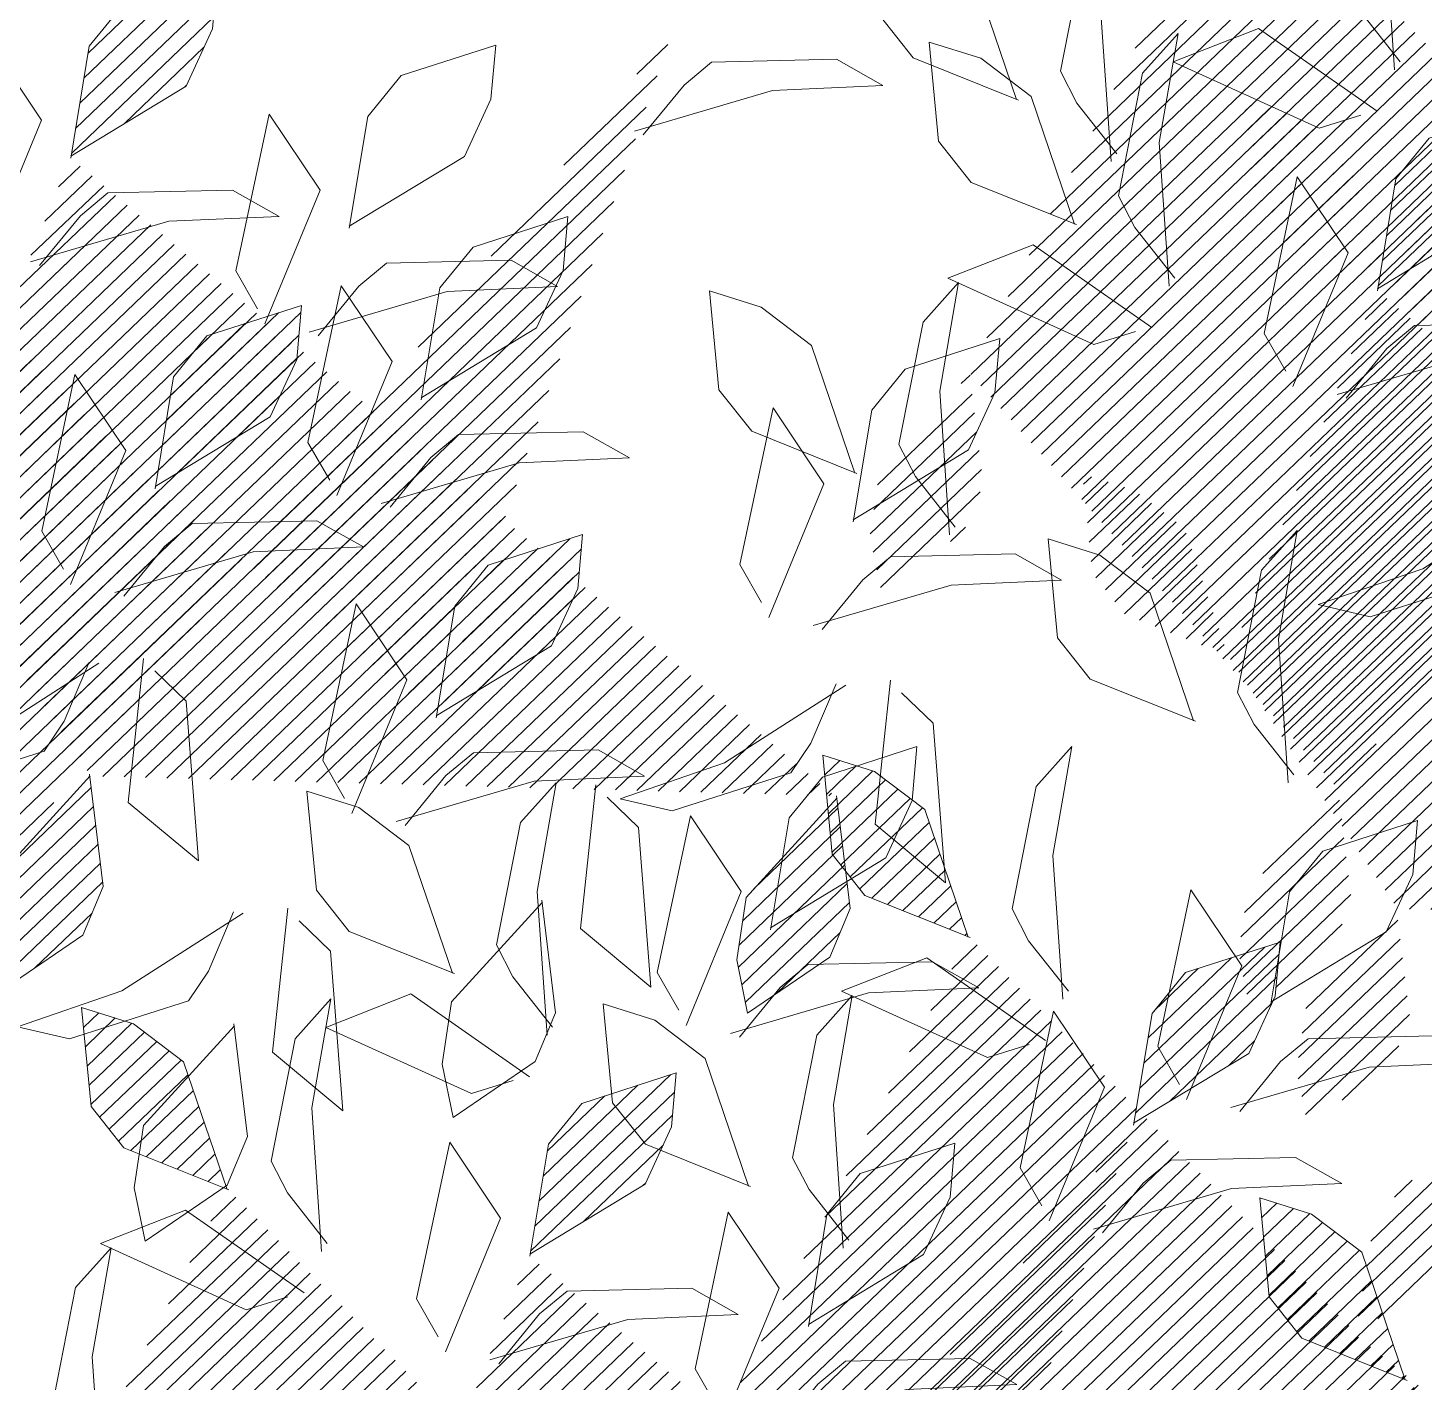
# Model space of a CAD drawing. Header units: millimetres. Extents: x 29001 to 40804, y -8833 to -5892.
# Drawn here: x 30755.83 to 30765.37, y -8602.48 to -8593.23 of the extents above; entities that cross this region are included whole.
import ezdxf

# ---------------------------------------------------------------- set-up
doc = ezdxf.new("R2010")
doc.units = ezdxf.units.MM
doc.layers.get('0').update_dxf_attribs({"lineweight": 0})
doc.layers.add('saksı', color=180, linetype='Continuous', lineweight=0)
pattern_1 = [(44.99999999999999, (-1654802.36771532, 54993.52981670204), (-0.0105615167030975, 0.0105615167030975), [])]
pattern_2 = [(44.99999999999999, (-1654802.840951583, 54994.59927017825), (-0.0105615167030975, 0.0105615167030975), [])]
pattern_3 = [(44.99999999999999, (-1654801.403255595, 54994.86531290879), (-0.0105615167030975, 0.0105615167030975), [])]
pattern_4 = [(44.99999999999999, (-1654801.206286443, 54993.36646732662), (-0.0105615167030975, 0.0105615167030975), [])]

# ---------------------------------------------------------------- blocks, each defined once
blk = doc.blocks.new('U1')
at = {"lineweight": 0, "true_color": 0x6c822b}
h = blk.add_hatch(dxfattribs=at)
h.set_pattern_fill('ANSI31', color=67, scale=0.1194899212860037, style=0)
h.set_pattern_definition(pattern_3)
edge = h.paths.add_edge_path()
edge.add_line((-2359702.792615728, 78420.96457912281), (-2359702.776675734, 78421.07481135578))
edge.add_line((-2359702.776675734, 78421.07481135578), (-2359702.744716708, 78421.11562944014))
edge.add_line((-2359702.744716708, 78421.11562944014), (-2359702.652390883, 78421.14757393756))
edge.add_line((-2359702.652390883, 78421.14757393753), (-2359702.655941814, 78421.09433303923))
edge.add_line((-2359702.655941814, 78421.09433303925), (-2359702.680798655, 78421.03754270618))
edge.add_line((-2359702.680798655, 78421.03754270621), (-2359702.792655086, 78420.96655463395))
edge.add_line((-2359703.073489324, 78421.18403712565), (-2359703.057549329, 78421.29426935864))
edge.add_line((-2359703.057549329, 78421.29426935865), (-2359703.025590304, 78421.33508744303))
edge.add_line((-2359703.025590304, 78421.33508744303), (-2359702.933264478, 78421.36703194043))
edge.add_line((-2359702.933264478, 78421.36703194042), (-2359702.936815409, 78421.31379104214))
edge.add_line((-2359702.936815409, 78421.31379104214), (-2359702.961672251, 78421.25700070905))
edge.add_line((-2359702.961672251, 78421.25700070905), (-2359703.073528682, 78421.18601263681))
edge.add_line((-2359703.459947638, 78421.56607575969), (-2359703.564160611, 78421.6053807824))
edge.add_line((-2359703.564160611, 78421.60538078239), (-2359703.597138402, 78421.64538029041))
edge.add_line((-2359703.597138402, 78421.64538029043), (-2359703.608450535, 78421.74241917206))
edge.add_line((-2359703.608450535, 78421.74241917206), (-2359703.557223598, 78421.7274858743))
edge.add_line((-2359703.557223598, 78421.7274858743), (-2359703.507118843, 78421.69098220326))
edge.add_line((-2359703.507118843, 78421.69098220328), (-2359703.461885271, 78421.5664627613))
edge.add_line((-2359703.713185656, 78421.04915738819), (-2359703.697382173, 78420.93890550146))
edge.add_line((-2359703.697382173, 78420.9389055015), (-2359703.716528594, 78420.89072967827))
edge.add_line((-2359703.716528594, 78420.89072967824), (-2359703.796093289, 78420.83403780786))
edge.add_line((-2359703.796093289, 78420.83403780786), (-2359703.80770563, 78420.88611809125))
edge.add_line((-2359703.80770563, 78420.88611809126), (-2359703.799878656, 78420.94761396905))
edge.add_line((-2359703.799878655, 78420.94761396904), (-2359703.712590612, 78421.04727321283))
edge.add_line((-2359703.342818076, 78420.64704296831), (-2359703.327014592, 78420.53679108158))
edge.add_line((-2359703.327014593, 78420.53679108158), (-2359703.346161015, 78420.48861525835))
edge.add_line((-2359703.346161014, 78420.48861525835), (-2359703.425725709, 78420.43192338798))
edge.add_line((-2359703.425725709, 78420.431923388), (-2359703.437338049, 78420.48400367137))
edge.add_line((-2359703.437338049, 78420.48400367136), (-2359703.429511076, 78420.54549954916))
edge.add_line((-2359703.429511076, 78420.54549954917), (-2359703.342223033, 78420.64515879295))
edge.add_line((-2359702.572411214, 78421.64778940551), (-2359702.55647122, 78421.75802163848))
edge.add_line((-2359702.55647122, 78421.75802163847), (-2359702.524512194, 78421.79883972285))
edge.add_line((-2359702.524512194, 78421.79883972285), (-2359702.432186367, 78421.83078422025))
edge.add_line((-2359702.432186367, 78421.83078422026), (-2359702.435737299, 78421.77754332198))
edge.add_line((-2359702.435737299, 78421.77754332198), (-2359702.46059414, 78421.7207529889))
edge.add_line((-2359702.46059414, 78421.72075298888), (-2359702.572450571, 78421.64976491664))
at = {"lineweight": 0}
h = blk.add_hatch(dxfattribs=at)
h.set_pattern_fill('ANSI31', color=41, scale=0.1194899212860037, style=0)
h.set_pattern_definition(pattern_3)
edge = h.paths.add_edge_path()
edge.add_line((-2359703.162983308, 78421.50711447101), (-2359703.147043313, 78421.61734670398))
edge.add_line((-2359703.147043313, 78421.61734670398), (-2359703.115084288, 78421.65816478836))
edge.add_line((-2359703.115084288, 78421.65816478836), (-2359703.022758463, 78421.69010928576))
edge.add_line((-2359703.022758462, 78421.69010928576), (-2359703.026309394, 78421.63686838746))
edge.add_line((-2359703.026309394, 78421.63686838745), (-2359703.051166235, 78421.58007805438))
edge.add_line((-2359703.051166235, 78421.5800780544), (-2359703.163022665, 78421.50908998214))
edge.add_line((-2359703.30030639, 78421.1448129747), (-2359703.404519363, 78421.18411799741))
edge.add_line((-2359703.404519363, 78421.18411799743), (-2359703.437497155, 78421.22411750544))
edge.add_line((-2359703.437497155, 78421.22411750544), (-2359703.448809287, 78421.32115638707))
edge.add_line((-2359703.448809287, 78421.32115638707), (-2359703.397582349, 78421.30622308931))
edge.add_line((-2359703.397582349, 78421.30622308931), (-2359703.347477595, 78421.26971941825))
edge.add_line((-2359703.347477595, 78421.26971941825), (-2359703.302244022, 78421.14519997631))
edge.add_line((-2359703.132091745, 78420.90235367152), (-2359703.116288262, 78420.79210178478))
edge.add_line((-2359703.116288261, 78420.79210178478), (-2359703.135434682, 78420.74392596156))
edge.add_line((-2359703.135434682, 78420.74392596158), (-2359703.214999378, 78420.68723409121))
edge.add_line((-2359703.214999378, 78420.6872340912), (-2359703.226611718, 78420.73931437457))
edge.add_line((-2359703.226611718, 78420.73931437457), (-2359703.218784745, 78420.80081025236))
edge.add_line((-2359703.218784745, 78420.80081025236), (-2359703.131496702, 78420.90046949615))
edge.add_line((-2359702.397742261, 78420.89597088317), (-2359702.381938779, 78420.78571899643))
edge.add_line((-2359702.381938779, 78420.78571899644), (-2359702.401085198, 78420.73754317319))
edge.add_line((-2359702.401085198, 78420.73754317316), (-2359702.480649895, 78420.68085130281))
edge.add_line((-2359702.480649895, 78420.6808513028), (-2359702.492262234, 78420.73293158617))
edge.add_line((-2359702.492262234, 78420.73293158622), (-2359702.484435261, 78420.794427464))
edge.add_line((-2359702.484435262, 78420.79442746397), (-2359702.397147218, 78420.89408670776))
h = blk.add_hatch(dxfattribs=at)
h.set_pattern_fill('ANSI31', color=63, scale=0.1194899212860037, style=0)
h.set_pattern_definition(pattern_2)
edge = h.paths.add_edge_path()
edge.add_line((-2359704.230311716, 78420.69853639226), (-2359704.214371721, 78420.80876862521))
edge.add_line((-2359704.214371722, 78420.8087686252), (-2359704.182412696, 78420.84958670958))
edge.add_line((-2359704.182412696, 78420.84958670959), (-2359704.09008687, 78420.881531207))
edge.add_line((-2359704.09008687, 78420.88153120701), (-2359704.093637801, 78420.82829030871))
edge.add_line((-2359704.093637801, 78420.8282903087), (-2359704.118494643, 78420.77149997561))
edge.add_line((-2359704.118494643, 78420.77149997561), (-2359704.230351074, 78420.70051190337))
edge.add_line((-2359704.511185311, 78420.91799439513), (-2359704.495245317, 78421.0282266281))
edge.add_line((-2359704.495245318, 78421.02822662808), (-2359704.463286291, 78421.06904471245))
edge.add_line((-2359704.463286291, 78421.06904471245), (-2359704.370960467, 78421.10098920985))
edge.add_line((-2359704.370960467, 78421.10098920987), (-2359704.374511398, 78421.0477483116))
edge.add_line((-2359704.374511397, 78421.04774831158), (-2359704.399368239, 78420.9909579785))
edge.add_line((-2359704.399368239, 78420.9909579785), (-2359704.51122467, 78420.91996990626))
edge.add_line((-2359704.897643625, 78421.30003302914), (-2359705.001856599, 78421.33933805184))
edge.add_line((-2359705.001856599, 78421.33933805182), (-2359705.034834391, 78421.37933755985))
edge.add_line((-2359705.034834391, 78421.37933755985), (-2359705.046146523, 78421.4763764415))
edge.add_line((-2359705.046146523, 78421.4763764415), (-2359704.994919586, 78421.46144314374))
edge.add_line((-2359704.994919586, 78421.46144314374), (-2359704.944814832, 78421.4249394727))
edge.add_line((-2359704.944814832, 78421.42493947271), (-2359704.899581259, 78421.30042003072))
edge.add_line((-2359705.150881643, 78420.78311465768), (-2359705.135078161, 78420.67286277094))
edge.add_line((-2359705.135078161, 78420.67286277094), (-2359705.154224581, 78420.62468694769))
edge.add_line((-2359705.154224581, 78420.62468694769), (-2359705.233789276, 78420.56799507733))
edge.add_line((-2359705.233789277, 78420.56799507732), (-2359705.245401617, 78420.6200753607))
edge.add_line((-2359705.245401616, 78420.62007536071), (-2359705.237574644, 78420.6815712385))
edge.add_line((-2359705.237574644, 78420.6815712385), (-2359705.1502866, 78420.78123048229))
edge.add_line((-2359704.780514065, 78420.38100023776), (-2359704.764710582, 78420.27074835103))
edge.add_line((-2359704.764710581, 78420.27074835106), (-2359704.783857003, 78420.22257252781))
edge.add_line((-2359704.783857003, 78420.22257252781), (-2359704.863421696, 78420.16588065744))
edge.add_line((-2359704.863421697, 78420.16588065741), (-2359704.875034038, 78420.21796094079))
edge.add_line((-2359704.875034038, 78420.21796094082), (-2359704.867207065, 78420.27945681862))
edge.add_line((-2359704.867207065, 78420.27945681861), (-2359704.779919021, 78420.37911606237))
edge.add_line((-2359704.010107201, 78421.38174667498), (-2359703.994167208, 78421.49197890794))
edge.add_line((-2359703.994167208, 78421.49197890793), (-2359703.962208182, 78421.53279699231))
edge.add_line((-2359703.962208182, 78421.53279699231), (-2359703.869882355, 78421.56474148971))
edge.add_line((-2359703.869882355, 78421.5647414897), (-2359703.873433288, 78421.51150059141))
edge.add_line((-2359703.873433288, 78421.51150059143), (-2359703.898290128, 78421.45471025835))
edge.add_line((-2359703.898290129, 78421.45471025835), (-2359704.01014656, 78421.3837221861))
at = {"lineweight": 0, "true_color": 0x6c822b}
h = blk.add_hatch(dxfattribs=at)
h.set_pattern_fill('ANSI31', color=67, scale=0.1194899212860037, style=0)
h.set_pattern_definition(pattern_2)
edge = h.paths.add_edge_path()
edge.add_line((-2359704.600679296, 78421.24107174047), (-2359704.584739301, 78421.35130397342))
edge.add_line((-2359704.584739302, 78421.35130397344), (-2359704.552780276, 78421.39212205782))
edge.add_line((-2359704.552780276, 78421.3921220578), (-2359704.46045445, 78421.4240665552))
edge.add_line((-2359704.46045445, 78421.42406655522), (-2359704.464005381, 78421.37082565692))
edge.add_line((-2359704.464005381, 78421.37082565691), (-2359704.488862223, 78421.31403532386))
edge.add_line((-2359704.488862223, 78421.31403532387), (-2359704.600718654, 78421.2430472516))
edge.add_line((-2359704.738002378, 78420.87877024416), (-2359704.84221535, 78420.91807526688))
edge.add_line((-2359704.84221535, 78420.91807526688), (-2359704.875193143, 78420.95807477487))
edge.add_line((-2359704.875193143, 78420.95807477487), (-2359704.886505275, 78421.05511365652))
edge.add_line((-2359704.886505275, 78421.0551136565), (-2359704.835278338, 78421.04018035873))
edge.add_line((-2359704.835278338, 78421.04018035873), (-2359704.785173583, 78421.00367668772))
edge.add_line((-2359704.785173583, 78421.00367668772), (-2359704.739940011, 78420.87915724574))
edge.add_line((-2359704.569787733, 78420.63631094097), (-2359704.55398425, 78420.52605905423))
edge.add_line((-2359704.553984249, 78420.52605905423), (-2359704.57313067, 78420.477883231))
edge.add_line((-2359704.573130671, 78420.47788323101), (-2359704.652695366, 78420.42119136064))
edge.add_line((-2359704.652695365, 78420.42119136064), (-2359704.664307706, 78420.47327164402))
edge.add_line((-2359704.664307706, 78420.473271644), (-2359704.656480734, 78420.53476752178))
edge.add_line((-2359704.656480734, 78420.53476752178), (-2359704.569192689, 78420.63442676557))
edge.add_line((-2359703.83543825, 78420.62992815262), (-2359703.819634766, 78420.51967626586))
edge.add_line((-2359703.819634766, 78420.51967626586), (-2359703.838781188, 78420.47150044263))
edge.add_line((-2359703.838781188, 78420.47150044261), (-2359703.918345883, 78420.41480857224))
edge.add_line((-2359703.918345883, 78420.41480857227), (-2359703.929958222, 78420.46688885565))
edge.add_line((-2359703.929958222, 78420.46688885565), (-2359703.92213125, 78420.52838473342))
edge.add_line((-2359703.92213125, 78420.5283847334), (-2359703.834843205, 78420.62804397721))
at = {"lineweight": 0}
h = blk.add_hatch(dxfattribs=at)
h.set_pattern_fill('ANSI31', color=41, scale=0.1194899212860037, style=0)
h.set_pattern_definition([(44.99999999999999, (-1654801.554442684, 54994.49526098344), (-0.0105615167030975, 0.0105615167030975), [])])
edge = h.paths.add_edge_path()
edge.add_line((-2359703.314170396, 78421.13706254563), (-2359703.298230403, 78421.24729477862))
edge.add_line((-2359703.298230403, 78421.24729477863), (-2359703.266271377, 78421.288112863))
edge.add_line((-2359703.266271377, 78421.288112863), (-2359703.173945551, 78421.3200573604))
edge.add_line((-2359703.173945552, 78421.32005736038), (-2359703.177496483, 78421.26681646208))
edge.add_line((-2359703.177496483, 78421.26681646208), (-2359703.202353324, 78421.210026129))
edge.add_line((-2359703.202353324, 78421.210026129), (-2359703.314209755, 78421.13903805676))
edge.add_line((-2359703.451493478, 78420.77476104932), (-2359703.555706451, 78420.81406607205))
edge.add_line((-2359703.555706451, 78420.81406607207), (-2359703.588684244, 78420.85406558008))
edge.add_line((-2359703.588684244, 78420.85406558005), (-2359703.599996375, 78420.9511044617))
edge.add_line((-2359703.599996376, 78420.9511044617), (-2359703.54876944, 78420.9361711639))
edge.add_line((-2359703.54876944, 78420.93617116392), (-2359703.498664685, 78420.89966749291))
edge.add_line((-2359703.498664685, 78420.89966749292), (-2359703.453431111, 78420.77514805095))
edge.add_line((-2359703.283278834, 78420.53230174618), (-2359703.267475351, 78420.42204985942))
edge.add_line((-2359703.26747535, 78420.42204985941), (-2359703.286621771, 78420.37387403616))
edge.add_line((-2359703.286621772, 78420.37387403616), (-2359703.366186467, 78420.31718216579))
edge.add_line((-2359703.366186467, 78420.3171821658), (-2359703.377798807, 78420.3692624492))
edge.add_line((-2359703.377798806, 78420.3692624492), (-2359703.369971835, 78420.43075832697))
edge.add_line((-2359703.369971835, 78420.43075832695), (-2359703.282683791, 78420.53041757076))
edge.add_line((-2359702.548929351, 78420.52591895776), (-2359702.533125868, 78420.41566707104))
edge.add_line((-2359702.533125868, 78420.41566707107), (-2359702.552272289, 78420.36749124783))
edge.add_line((-2359702.552272289, 78420.3674912478), (-2359702.631836984, 78420.31079937743))
edge.add_line((-2359702.631836983, 78420.31079937743), (-2359702.643449324, 78420.36287966081))
edge.add_line((-2359702.643449324, 78420.36287966081), (-2359702.635622351, 78420.4243755386))
edge.add_line((-2359702.635622351, 78420.42437553863), (-2359702.548334307, 78420.5240347824))
at = {"lineweight": 0, "true_color": 0x6c822b}
h = blk.add_hatch(dxfattribs=at)
h.set_pattern_fill('ANSI31', color=67, scale=0.1194899212860037, style=0)
h.set_pattern_definition([(44.99999999999999, (-1654801.644562809, 54993.79263398196), (-0.0105615167030975, 0.0105615167030975), [])])
edge = h.paths.add_edge_path()
edge.add_line((-2359703.033922943, 78419.89190019596), (-2359703.017982949, 78420.00213242893))
edge.add_line((-2359703.017982949, 78420.00213242893), (-2359702.986023922, 78420.0429505133))
edge.add_line((-2359702.986023922, 78420.04295051332), (-2359702.893698097, 78420.07489501072))
edge.add_line((-2359702.893698097, 78420.07489501071), (-2359702.897249029, 78420.02165411241))
edge.add_line((-2359702.897249029, 78420.02165411241), (-2359702.92210587, 78419.96486377934))
edge.add_line((-2359702.92210587, 78419.96486377933), (-2359703.033962301, 78419.89387570707))
edge.add_line((-2359703.314796538, 78420.11135819885), (-2359703.298856543, 78420.22159043183))
edge.add_line((-2359703.298856543, 78420.22159043183), (-2359703.266897518, 78420.2624085162))
edge.add_line((-2359703.266897518, 78420.26240851618), (-2359703.174571692, 78420.29435301358))
edge.add_line((-2359703.174571692, 78420.29435301358), (-2359703.178122624, 78420.2411121153))
edge.add_line((-2359703.178122624, 78420.24111211533), (-2359703.202979465, 78420.18432178225))
edge.add_line((-2359703.202979465, 78420.18432178223), (-2359703.314835896, 78420.11333370999))
edge.add_line((-2359703.701254851, 78420.49339683286), (-2359703.805467824, 78420.53270185557))
edge.add_line((-2359703.805467824, 78420.53270185557), (-2359703.838445616, 78420.57270136358))
edge.add_line((-2359703.838445616, 78420.57270136356), (-2359703.849757749, 78420.66974024521))
edge.add_line((-2359703.849757749, 78420.66974024521), (-2359703.798530813, 78420.65480694745))
edge.add_line((-2359703.798530813, 78420.65480694745), (-2359703.748426058, 78420.61830327641))
edge.add_line((-2359703.748426058, 78420.61830327641), (-2359703.703192485, 78420.49378383442))
edge.add_line((-2359703.954492869, 78419.9764784614), (-2359703.938689388, 78419.86622657467))
edge.add_line((-2359703.938689388, 78419.86622657465), (-2359703.957835807, 78419.81805075142))
edge.add_line((-2359703.957835808, 78419.81805075139), (-2359704.037400503, 78419.76135888102))
edge.add_line((-2359704.037400503, 78419.76135888105), (-2359704.049012844, 78419.81343916443))
edge.add_line((-2359704.049012844, 78419.81343916441), (-2359704.041185871, 78419.8749350422))
edge.add_line((-2359704.041185871, 78419.87493504221), (-2359703.953897827, 78419.97459428602))
edge.add_line((-2359703.584125291, 78419.5743640415), (-2359703.568321808, 78419.46411215476))
edge.add_line((-2359703.568321808, 78419.46411215476), (-2359703.587468229, 78419.41593633153))
edge.add_line((-2359703.587468229, 78419.41593633153), (-2359703.667032924, 78419.35924446116))
edge.add_line((-2359703.667032924, 78419.35924446114), (-2359703.678645264, 78419.4113247445))
edge.add_line((-2359703.678645263, 78419.4113247445), (-2359703.670818291, 78419.47282062232))
edge.add_line((-2359703.670818291, 78419.47282062232), (-2359703.583530246, 78419.5724798661))
edge.add_line((-2359702.813718428, 78420.57511047866), (-2359702.797778434, 78420.68534271163))
edge.add_line((-2359702.797778434, 78420.68534271164), (-2359702.765819408, 78420.72616079602))
edge.add_line((-2359702.765819408, 78420.72616079601), (-2359702.673493583, 78420.75810529341))
edge.add_line((-2359702.673493583, 78420.75810529343), (-2359702.677044514, 78420.70486439514))
edge.add_line((-2359702.677044514, 78420.70486439513), (-2359702.701901356, 78420.64807406205))
edge.add_line((-2359702.701901355, 78420.64807406205), (-2359702.813757786, 78420.5770859898))
at = {"lineweight": 0}
h = blk.add_hatch(dxfattribs=at)
h.set_pattern_fill('ANSI31', color=63, scale=0.1194899212860037, style=0)
h.set_pattern_definition(pattern_1)
edge = h.paths.add_edge_path()
edge.add_line((-2359703.757075453, 78419.62908291603), (-2359703.741135458, 78419.73931514901))
edge.add_line((-2359703.741135459, 78419.73931514901), (-2359703.709176433, 78419.78013323339))
edge.add_line((-2359703.709176433, 78419.78013323338), (-2359703.616850608, 78419.81207773078))
edge.add_line((-2359703.616850608, 78419.81207773079), (-2359703.620401538, 78419.7588368325))
edge.add_line((-2359703.620401539, 78419.7588368325), (-2359703.64525838, 78419.70204649943))
edge.add_line((-2359703.64525838, 78419.70204649943), (-2359703.75711481, 78419.63105842717))
edge.add_line((-2359704.037949048, 78419.84854091892), (-2359704.022009055, 78419.95877315187))
edge.add_line((-2359704.022009055, 78419.9587731519), (-2359703.990050028, 78419.9995912363))
edge.add_line((-2359703.990050028, 78419.99959123626), (-2359703.897724203, 78420.03153573365))
edge.add_line((-2359703.897724203, 78420.03153573365), (-2359703.901275135, 78419.97829483535))
edge.add_line((-2359703.901275135, 78419.97829483534), (-2359703.926131976, 78419.92150450227))
edge.add_line((-2359703.926131976, 78419.92150450229), (-2359704.037988407, 78419.85051643004))
edge.add_line((-2359704.424407362, 78420.23057955292), (-2359704.528620335, 78420.26988457564))
edge.add_line((-2359704.528620335, 78420.26988457562), (-2359704.561598126, 78420.30988408363))
edge.add_line((-2359704.561598126, 78420.30988408365), (-2359704.572910259, 78420.4069229653))
edge.add_line((-2359704.572910259, 78420.4069229653), (-2359704.521683323, 78420.39198966754))
edge.add_line((-2359704.521683323, 78420.39198966752), (-2359704.471578568, 78420.35548599646))
edge.add_line((-2359704.471578568, 78420.35548599648), (-2359704.426344996, 78420.23096655452))
edge.add_line((-2359704.677645381, 78419.71366118143), (-2359704.661841898, 78419.6034092947))
edge.add_line((-2359704.661841898, 78419.60340929471), (-2359704.680988318, 78419.55523347147))
edge.add_line((-2359704.680988318, 78419.55523347147), (-2359704.760553014, 78419.4985416011))
edge.add_line((-2359704.760553014, 78419.49854160112), (-2359704.772165353, 78419.5506218845))
edge.add_line((-2359704.772165354, 78419.5506218845), (-2359704.764338381, 78419.61211776227))
edge.add_line((-2359704.764338381, 78419.61211776227), (-2359704.677050336, 78419.71177700607))
edge.add_line((-2359704.307277802, 78419.31154676157), (-2359704.291474318, 78419.20129487483))
edge.add_line((-2359704.291474318, 78419.20129487482), (-2359704.310620739, 78419.15311905158))
edge.add_line((-2359704.310620739, 78419.15311905161), (-2359704.390185433, 78419.09642718124))
edge.add_line((-2359704.390185434, 78419.09642718123), (-2359704.401797774, 78419.1485074646))
edge.add_line((-2359704.401797774, 78419.1485074646), (-2359704.393970802, 78419.2100033424))
edge.add_line((-2359704.393970802, 78419.21000334239), (-2359704.306682758, 78419.30966258615))
edge.add_line((-2359703.536870938, 78420.31229319873), (-2359703.520930945, 78420.4225254317))
edge.add_line((-2359703.520930945, 78420.4225254317), (-2359703.488971919, 78420.46334351606))
edge.add_line((-2359703.488971919, 78420.4633435161), (-2359703.396646093, 78420.4952880135))
edge.add_line((-2359703.396646093, 78420.49528801347), (-2359703.400197024, 78420.4420471152))
edge.add_line((-2359703.400197024, 78420.44204711523), (-2359703.425053866, 78420.38525678215))
edge.add_line((-2359703.425053866, 78420.38525678212), (-2359703.536910297, 78420.31426870986))
h = blk.add_hatch(dxfattribs=at)
h.set_pattern_fill('ANSI31', color=41, scale=0.1194899212860037, style=0)
h.set_pattern_definition(pattern_1)
edge = h.paths.add_edge_path()
edge.add_line((-2359704.127443032, 78420.17161826424), (-2359704.111503039, 78420.28185049721))
edge.add_line((-2359704.111503039, 78420.28185049722), (-2359704.079544012, 78420.3226685816))
edge.add_line((-2359704.079544012, 78420.32266858159), (-2359703.987218187, 78420.354613079))
edge.add_line((-2359703.987218187, 78420.354613079), (-2359703.990769119, 78420.3013721807))
edge.add_line((-2359703.990769119, 78420.30137218071), (-2359704.015625959, 78420.24458184764))
edge.add_line((-2359704.015625959, 78420.24458184764), (-2359704.12748239, 78420.17359377537))
edge.add_line((-2359704.264766115, 78419.80931676792), (-2359704.368979087, 78419.84862179065))
edge.add_line((-2359704.368979087, 78419.84862179066), (-2359704.401956879, 78419.88862129867))
edge.add_line((-2359704.401956879, 78419.88862129865), (-2359704.413269012, 78419.9856601803))
edge.add_line((-2359704.413269012, 78419.9856601803), (-2359704.362042075, 78419.97072688253))
edge.add_line((-2359704.362042075, 78419.97072688254), (-2359704.31193732, 78419.9342232115))
edge.add_line((-2359704.31193732, 78419.9342232115), (-2359704.266703748, 78419.80970376954))
edge.add_line((-2359704.09655147, 78419.56685746477), (-2359704.080747987, 78419.45660557803))
edge.add_line((-2359704.080747986, 78419.45660557803), (-2359704.099894406, 78419.40842975478))
edge.add_line((-2359704.099894406, 78419.40842975477), (-2359704.179459102, 78419.35173788441))
edge.add_line((-2359704.179459102, 78419.35173788443), (-2359704.191071443, 78419.4038181678))
edge.add_line((-2359704.191071443, 78419.4038181678), (-2359704.18324447, 78419.46531404559))
edge.add_line((-2359704.18324447, 78419.46531404556), (-2359704.095956426, 78419.56497328935))
edge.add_line((-2359703.362201986, 78419.56047467639), (-2359703.346398504, 78419.45022278964))
edge.add_line((-2359703.346398504, 78419.45022278966), (-2359703.365544924, 78419.40204696642))
edge.add_line((-2359703.365544924, 78419.40204696641), (-2359703.445109619, 78419.34535509604))
edge.add_line((-2359703.445109619, 78419.34535509604), (-2359703.456721959, 78419.39743537942))
edge.add_line((-2359703.456721959, 78419.39743537942), (-2359703.448894986, 78419.4589312572))
edge.add_line((-2359703.448894986, 78419.45893125724), (-2359703.361606942, 78419.55859050101))
at = {"lineweight": 0, "true_color": 0x6c822b}
h = blk.add_hatch(dxfattribs=at)
h.set_pattern_fill('ANSI31', color=67, scale=0.1194899212860037, style=0)
h.set_pattern_definition(pattern_4)
edge = h.paths.add_edge_path()
edge.add_line((-2359702.595646576, 78419.46573354062), (-2359702.579706581, 78419.57596577359))
edge.add_line((-2359702.579706581, 78419.57596577359), (-2359702.547747556, 78419.61678385797))
edge.add_line((-2359702.547747556, 78419.61678385797), (-2359702.455421729, 78419.64872835537))
edge.add_line((-2359702.455421729, 78419.64872835537), (-2359702.458972661, 78419.59548745707))
edge.add_line((-2359702.458972661, 78419.59548745707), (-2359702.483829502, 78419.53869712401))
edge.add_line((-2359702.483829502, 78419.538697124), (-2359702.595685934, 78419.46770905174))
edge.add_line((-2359702.87652017, 78419.6851915435), (-2359702.860580178, 78419.79542377648))
edge.add_line((-2359702.860580178, 78419.79542377646), (-2359702.82862115, 78419.83624186083))
edge.add_line((-2359702.828621151, 78419.83624186083), (-2359702.736295326, 78419.86818635823))
edge.add_line((-2359702.736295326, 78419.86818635825), (-2359702.739846257, 78419.81494545996))
edge.add_line((-2359702.739846258, 78419.81494545995), (-2359702.764703099, 78419.75815512687))
edge.add_line((-2359702.764703099, 78419.75815512688), (-2359702.876559529, 78419.68716705464))
edge.add_line((-2359703.262978484, 78420.0672301775), (-2359703.367191459, 78420.10653520022))
edge.add_line((-2359703.367191459, 78420.10653520022), (-2359703.40016925, 78420.14653470823))
edge.add_line((-2359703.40016925, 78420.14653470823), (-2359703.411481381, 78420.24357358988))
edge.add_line((-2359703.411481382, 78420.24357358986), (-2359703.360254446, 78420.2286402921))
edge.add_line((-2359703.360254446, 78420.22864029213), (-2359703.310149691, 78420.19213662109))
edge.add_line((-2359703.310149691, 78420.19213662107), (-2359703.264916119, 78420.0676171791))
edge.add_line((-2359703.516216504, 78419.55031180603), (-2359703.500413021, 78419.44005991927))
edge.add_line((-2359703.500413021, 78419.4400599193), (-2359703.519559441, 78419.39188409607))
edge.add_line((-2359703.519559441, 78419.39188409605), (-2359703.599124137, 78419.33519222567))
edge.add_line((-2359703.599124137, 78419.33519222567), (-2359703.610736477, 78419.38727250906))
edge.add_line((-2359703.610736476, 78419.38727250908), (-2359703.602909504, 78419.44876838686))
edge.add_line((-2359703.602909504, 78419.44876838685), (-2359703.51562146, 78419.54842763064))
edge.add_line((-2359703.145848925, 78419.14819738614), (-2359703.130045441, 78419.0379454994))
edge.add_line((-2359703.130045441, 78419.03794549941), (-2359703.149191862, 78418.98976967618))
edge.add_line((-2359703.149191862, 78418.98976967616), (-2359703.228756556, 78418.93307780579))
edge.add_line((-2359703.228756556, 78418.9330778058), (-2359703.240368897, 78418.98515808918))
edge.add_line((-2359703.240368897, 78418.98515808917), (-2359703.232541924, 78419.04665396697))
edge.add_line((-2359703.232541924, 78419.04665396699), (-2359703.145253881, 78419.14631321076))
edge.add_line((-2359702.375442061, 78420.14894382331), (-2359702.359502068, 78420.25917605628))
edge.add_line((-2359702.359502068, 78420.2591760563), (-2359702.32754304, 78420.29999414067))
edge.add_line((-2359702.327543041, 78420.29999414066), (-2359702.235217216, 78420.33193863806))
edge.add_line((-2359702.235217216, 78420.33193863806), (-2359702.238768147, 78420.27869773978))
edge.add_line((-2359702.238768147, 78420.27869773978), (-2359702.263624988, 78420.2219074067))
edge.add_line((-2359702.263624988, 78420.22190740671), (-2359702.375481419, 78420.15091933447))
at = {"lineweight": 0}
h = blk.add_hatch(dxfattribs=at)
h.set_pattern_fill('ANSI31', color=41, scale=0.1194899212860037, style=0)
h.set_pattern_definition(pattern_4)
edge = h.paths.add_edge_path()
edge.add_line((-2359702.966014155, 78420.0082688888), (-2359702.950074161, 78420.11850112177))
edge.add_line((-2359702.95007416, 78420.1185011218), (-2359702.918115134, 78420.15931920617))
edge.add_line((-2359702.918115135, 78420.15931920617), (-2359702.82578931, 78420.19126370359))
edge.add_line((-2359702.82578931, 78420.19126370357), (-2359702.829340241, 78420.13802280526))
edge.add_line((-2359702.829340241, 78420.13802280526), (-2359702.854197082, 78420.0812324722))
edge.add_line((-2359702.854197081, 78420.08123247222), (-2359702.966053513, 78420.01024439996))
edge.add_line((-2359703.103337237, 78419.64596739251), (-2359703.20755021, 78419.68527241523))
edge.add_line((-2359703.20755021, 78419.68527241523), (-2359703.240528002, 78419.72527192323))
edge.add_line((-2359703.240528001, 78419.72527192323), (-2359703.251840134, 78419.82231080488))
edge.add_line((-2359703.251840134, 78419.82231080488), (-2359703.200613198, 78419.80737750711))
edge.add_line((-2359703.200613198, 78419.80737750711), (-2359703.150508442, 78419.77087383605))
edge.add_line((-2359703.150508443, 78419.77087383605), (-2359703.105274871, 78419.6463543941))
edge.add_line((-2359702.935122593, 78419.40350808935), (-2359702.91931911, 78419.29325620261))
edge.add_line((-2359702.91931911, 78419.29325620261), (-2359702.93846553, 78419.24508037938))
edge.add_line((-2359702.93846553, 78419.24508037938), (-2359703.018030224, 78419.188388509))
edge.add_line((-2359703.018030224, 78419.18838850899), (-2359703.029642566, 78419.24046879236))
edge.add_line((-2359703.029642566, 78419.24046879237), (-2359703.021815593, 78419.30196467017))
edge.add_line((-2359703.021815593, 78419.30196467016), (-2359702.934527549, 78419.40162391395))
edge.add_line((-2359702.200773109, 78419.39712530098), (-2359702.184969626, 78419.28687341424))
edge.add_line((-2359702.184969627, 78419.28687341424), (-2359702.204116047, 78419.23869759099))
edge.add_line((-2359702.204116047, 78419.23869759099), (-2359702.283680742, 78419.18200572062))
edge.add_line((-2359702.283680741, 78419.18200572064), (-2359702.295293082, 78419.23408600403))
edge.add_line((-2359702.295293082, 78419.23408600401), (-2359702.28746611, 78419.2955818818))
edge.add_line((-2359702.28746611, 78419.2955818818), (-2359702.200178065, 78419.39524112559))
at = {"color": 67, "lineweight": 0, "true_color": 0x6c822b}
for points in [[(-2359703.296361806, 78421.36236992678), (-2359703.336475484, 78421.41121594317), (-2359703.353269624, 78421.44219193594), (-2359703.332085893, 78421.56297316887), (-2359703.297881601, 78421.60270239448), (-2359703.314273619, 78421.49540945905), (-2359703.301739768, 78421.35446512794)], [(-2359703.573013056, 78421.26647975645), (-2359703.613126733, 78421.31532577286), (-2359703.629920873, 78421.34630176566), (-2359703.608737141, 78421.46708299857), (-2359703.57453285, 78421.50681222418), (-2359703.590924869, 78421.39951928874), (-2359703.578391016, 78421.25857495764)], [(-2359703.670673969, 78421.31714784485), (-2359703.774886943, 78421.35645286758), (-2359703.807864734, 78421.39645237557), (-2359703.819176866, 78421.49349125719), (-2359703.767949929, 78421.47855795948), (-2359703.717845174, 78421.44205428842), (-2359703.672611603, 78421.31753484646)], [(-2359703.333987113, 78421.30930932221), (-2359703.374683496, 78421.29566180146), (-2359703.519283536, 78421.35771338645), (-2359703.436304937, 78421.39219946119), (-2359703.318025564, 78421.31333008799)], [(-2359703.513473813, 78421.14535574589), (-2359703.553587491, 78421.1942017623), (-2359703.570381631, 78421.22517775508), (-2359703.5491979, 78421.34595898801), (-2359703.514993608, 78421.3856882136), (-2359703.531385625, 78421.2783952782), (-2359703.518851775, 78421.13745094706)], [(-2359703.611134727, 78421.19602383432), (-2359703.7153477, 78421.235328857), (-2359703.748325491, 78421.27532836501), (-2359703.759637624, 78421.37236724666), (-2359703.708410688, 78421.35743394891), (-2359703.658305933, 78421.32093027786), (-2359703.613072359, 78421.19641083588)], [(-2359704.689045124, 78421.16010633923), (-2359704.711136581, 78421.19690875651), (-2359704.681681305, 78421.3514789924), (-2359704.630134572, 78421.27787415776), (-2359704.681681305, 78421.14538520601)], [(-2359704.325601005, 78421.17769553879), (-2359704.309661011, 78421.28792777176), (-2359704.277701986, 78421.32874585614), (-2359704.185376159, 78421.36069035355), (-2359704.188927091, 78421.30744945527), (-2359704.213783933, 78421.25065912219), (-2359704.325640364, 78421.17967104996)], [(-2359704.038554655, 78421.27546567214), (-2359703.999493444, 78421.32515734348), (-2359703.972860975, 78421.3482282539), (-2359703.85035175, 78421.35355240607), (-2359703.804188676, 78421.32870657042), (-2359703.912494177, 78421.32160790869), (-2359704.047432144, 78421.27901510689)], [(-2359703.314170396, 78421.13706254563), (-2359703.298230403, 78421.2472947786), (-2359703.266271377, 78421.288112863), (-2359703.173945552, 78421.32005736038), (-2359703.177496483, 78421.26681646208), (-2359703.202353324, 78421.210026129), (-2359703.314209755, 78421.13903805679)], [(-2359704.413966834, 78421.09673013753), (-2359704.436058291, 78421.13353255487), (-2359704.406603015, 78421.28810279076), (-2359704.355056281, 78421.21449795613), (-2359704.406603015, 78421.08200900431)], [(-2359703.402536226, 78421.05609714439), (-2359703.424627683, 78421.09289956171), (-2359703.395172406, 78421.24746979758), (-2359703.343625673, 78421.17386496296), (-2359703.395172406, 78421.04137601118)], [(-2359704.629126749, 78421.13479073762), (-2359704.590065538, 78421.18448240898), (-2359704.563433069, 78421.2075533194), (-2359704.440923844, 78421.2128774716), (-2359704.39476077, 78421.18803163593), (-2359704.50306627, 78421.1809329742), (-2359704.638004238, 78421.13834017242)], [(-2359704.25136696, 78421.01074489266), (-2359704.235426967, 78421.12097712564), (-2359704.20346794, 78421.16179521004), (-2359704.111142115, 78421.1937397074), (-2359704.114693047, 78421.14049880912), (-2359704.139549888, 78421.08370847604), (-2359704.251406319, 78421.0127204038)], [(-2359703.55109912, 78421.09229514138), (-2359703.591795503, 78421.07864762058), (-2359703.736395544, 78421.1406992056), (-2359703.653416944, 78421.17518528036), (-2359703.535137571, 78421.09631590714)], [(-2359704.354048458, 78421.07141453598), (-2359704.314987246, 78421.12110620731), (-2359704.288354779, 78421.14417711775), (-2359704.165845555, 78421.14950126992), (-2359704.119682481, 78421.12465543427), (-2359704.22798798, 78421.11755677253), (-2359704.362925948, 78421.07496397075)], [(-2359703.724200145, 78420.89642783105), (-2359703.764313823, 78420.9452738475), (-2359703.781107963, 78420.97624984024), (-2359703.759924231, 78421.09703107321), (-2359703.725719939, 78421.13676029879), (-2359703.742111958, 78421.02946736336), (-2359703.729578105, 78420.88852303226)], [(-2359704.339732789, 78420.92977949143), (-2359704.361824247, 78420.96658190874), (-2359704.332368969, 78421.1211521446), (-2359704.280822237, 78421.04754730994), (-2359704.33236897, 78420.9150583582)], [(-2359703.821861058, 78420.9470959195), (-2359703.926074031, 78420.98640094223), (-2359703.959051823, 78421.02640045021), (-2359703.970363955, 78421.12343933186), (-2359703.919137019, 78421.10850603408), (-2359703.869032264, 78421.07200236306), (-2359703.823798691, 78420.94748292108)], [(-2359703.34261785, 78421.03078154281), (-2359703.303556639, 78421.08047321416), (-2359703.276924171, 78421.10354412458), (-2359703.154414945, 78421.10886827674), (-2359703.108251872, 78421.0840224411), (-2359703.216557371, 78421.07692377937), (-2359703.35149534, 78421.03433097762)], [(-2359704.511185311, 78420.91799439513), (-2359704.495245318, 78421.02822662808), (-2359704.463286291, 78421.06904471247), (-2359704.370960467, 78421.10098920987), (-2359704.374511397, 78421.0477483116), (-2359704.399368239, 78420.99095797852), (-2359704.511224669, 78420.91996990627)], [(-2359703.824522573, 78420.89944425406), (-2359703.808582579, 78421.00967648701), (-2359703.776623554, 78421.05049457138), (-2359703.684297728, 78421.08243906879), (-2359703.687848659, 78421.0291981705), (-2359703.7127055, 78420.97240783743), (-2359703.82456193, 78420.90141976518)], [(-2359704.59955114, 78420.83702899388), (-2359704.621642597, 78420.87383141121), (-2359704.592187322, 78421.02840164707), (-2359704.540640588, 78420.95479681242), (-2359704.592187321, 78420.82230786065)], [(-2359703.912888401, 78420.8184788528), (-2359703.934979859, 78420.85528127011), (-2359703.905524581, 78421.00985150601), (-2359703.853977849, 78420.93624667136), (-2359703.905524581, 78420.8037577196)], [(-2359704.279814414, 78420.90446388983), (-2359704.240753202, 78420.95415556118), (-2359704.214120734, 78420.97722647162), (-2359704.09161151, 78420.9825506238), (-2359704.045448435, 78420.95770478813), (-2359704.153753935, 78420.9506061264), (-2359704.288691903, 78420.90801332462)], [(-2359703.156028104, 78420.94474423547), (-2359703.179485057, 78420.88605171662), (-2359703.198527662, 78420.8564048877), (-2359703.31455939, 78420.81673758532), (-2359703.365856518, 78420.82755190854), (-2359703.263952229, 78420.86491483396), (-2359703.146509882, 78420.94384326276)], [(-2359703.386481932, 78420.6597429253), (-2359703.42659561, 78420.70858894172), (-2359703.443389749, 78420.73956493447), (-2359703.422206018, 78420.86034616744), (-2359703.388001726, 78420.90007539302), (-2359703.404393744, 78420.79278245759), (-2359703.391859893, 78420.65183812646)], [(-2359704.539632765, 78420.8117133923), (-2359704.500571553, 78420.86140506364), (-2359704.473939086, 78420.88447597406), (-2359704.351429861, 78420.88980012627), (-2359704.305266786, 78420.86495429059), (-2359704.413572287, 78420.85785562887), (-2359704.548510253, 78420.81526282709)], [(-2359703.484142845, 78420.71041101369), (-2359703.588355818, 78420.74971603643), (-2359703.621333609, 78420.78971554444), (-2359703.632645742, 78420.88675442607), (-2359703.581418806, 78420.8718211283), (-2359703.531314051, 78420.83531745725), (-2359703.486080479, 78420.7107980153)], [(-2359704.230311716, 78420.69853639229), (-2359704.214371722, 78420.80876862523), (-2359704.182412696, 78420.8495867096), (-2359704.09008687, 78420.88153120701), (-2359704.093637801, 78420.8282903087), (-2359704.118494643, 78420.77149997561), (-2359704.230351074, 78420.70051190339)], [(-2359703.852970026, 78420.7931632512), (-2359703.813908814, 78420.84285492256), (-2359703.787276346, 78420.86592583299), (-2359703.664767123, 78420.87124998517), (-2359703.618604048, 78420.84640414952), (-2359703.726909548, 78420.83930548777), (-2359703.861847516, 78420.79671268603)], [(-2359704.318677545, 78420.61757099102), (-2359704.340769001, 78420.65437340832), (-2359704.311313726, 78420.80894364418), (-2359704.259766993, 78420.73533880954), (-2359704.311313726, 78420.60284985777)], [(-2359704.572477107, 78420.74630037883), (-2359704.59593406, 78420.68760785996), (-2359704.614976664, 78420.65796103104), (-2359704.731008391, 78420.61829372868), (-2359704.78230552, 78420.62910805189), (-2359704.680401232, 78420.66647097732), (-2359704.562958884, 78420.74539940614)], [(-2359704.507850814, 78420.73891568661), (-2359704.476274753, 78420.70983987376), (-2359704.460930064, 78420.55323811262), (-2359704.531146928, 78420.60931243321), (-2359704.519068335, 78420.75096163242)], [(-2359703.838127623, 78420.73991759046), (-2359703.861584577, 78420.68122507162), (-2359703.88062718, 78420.65157824267), (-2359703.996658909, 78420.61191094031), (-2359704.047956036, 78420.62272526353), (-2359703.946051749, 78420.66008818898), (-2359703.8286094, 78420.73901661778)], [(-2359703.77350133, 78420.73253289826), (-2359703.741925271, 78420.70345708534), (-2359703.726580581, 78420.54685532428), (-2359703.796797445, 78420.60292964487), (-2359703.784718851, 78420.74457884405)], [(-2359703.897559674, 78420.4971394316), (-2359703.88161968, 78420.60737166456), (-2359703.849660654, 78420.64818974897), (-2359703.757334829, 78420.68013424634), (-2359703.76088576, 78420.62689334806), (-2359703.7857426, 78420.570103015), (-2359703.897599031, 78420.49911494275)], [(-2359703.603593939, 78420.44272874443), (-2359703.643707617, 78420.49157476085), (-2359703.660501756, 78420.52255075362), (-2359703.639318025, 78420.64333198656), (-2359703.605113733, 78420.68306121218), (-2359703.62150575, 78420.57576827673), (-2359703.608971899, 78420.43482394563)], [(-2359704.258759168, 78420.5922553894), (-2359704.219697958, 78420.64194706075), (-2359704.19306549, 78420.66501797119), (-2359704.070556265, 78420.67034212338), (-2359704.024393191, 78420.64549628772), (-2359704.132698691, 78420.63839762597), (-2359704.267636659, 78420.59580482422)], [(-2359703.701254851, 78420.49339683284), (-2359703.805467824, 78420.53270185557), (-2359703.838445616, 78420.57270136359), (-2359703.849757749, 78420.66974024521), (-2359703.798530813, 78420.65480694747), (-2359703.748426058, 78420.61830327641), (-2359703.703192485, 78420.49378383442)], [(-2359704.109634441, 78420.39692564537), (-2359704.14974812, 78420.44577166179), (-2359704.16654226, 78420.47674765455), (-2359704.145358528, 78420.59752888748), (-2359704.111154236, 78420.63725811309), (-2359704.127546255, 78420.52996517766), (-2359704.115012403, 78420.38902084655)], [(-2359704.060855448, 78420.6240259117), (-2359704.029279388, 78420.59495009888), (-2359704.013934698, 78420.43834833775), (-2359704.084151561, 78420.49442265836), (-2359704.07207297, 78420.63607185755)], [(-2359704.207295355, 78420.4475937338), (-2359704.311508329, 78420.4868987565), (-2359704.34448612, 78420.5268982645), (-2359704.355798251, 78420.62393714616), (-2359704.304571316, 78420.60900384838), (-2359704.254466561, 78420.57250017734), (-2359704.209232989, 78420.44798073538)], [(-2359703.83543825, 78420.62992815263), (-2359703.819634766, 78420.51967626586), (-2359703.838781188, 78420.47150044264), (-2359703.918345883, 78420.41480857227), (-2359703.929958222, 78420.46688885565), (-2359703.92213125, 78420.5283847334), (-2359703.834843205, 78420.62804397722)], [(-2359703.404290522, 78420.43443554416), (-2359703.388350528, 78420.54466777714), (-2359703.356391502, 78420.58548586153), (-2359703.264065676, 78420.61743035894), (-2359703.267616608, 78420.56418946061), (-2359703.292473448, 78420.50739912757), (-2359703.40432988, 78420.43641105531)], [(-2359703.985925502, 78420.41617403035), (-2359704.00801696, 78420.45297644768), (-2359703.978561684, 78420.60754668356), (-2359703.92701495, 78420.53394184892), (-2359703.978561684, 78420.40145289716)], [(-2359703.49265635, 78420.35347014293), (-2359703.514747808, 78420.39027256024), (-2359703.485292532, 78420.54484279612), (-2359703.433745798, 78420.47123796146), (-2359703.485292532, 78420.33874900971)], [(-2359704.122792368, 78420.5214211661), (-2359704.106988884, 78420.41116927937), (-2359704.126135305, 78420.3629934561), (-2359704.2057, 78420.30630158576), (-2359704.21731234, 78420.35838186914), (-2359704.209485366, 78420.41987774691), (-2359704.122197323, 78420.51953699073)], [(-2359704.42560721, 78420.50375525236), (-2359704.449064163, 78420.44506273352), (-2359704.468106768, 78420.4154159046), (-2359704.584138495, 78420.37574860222), (-2359704.635435624, 78420.38656292543), (-2359704.533531335, 78420.42392585086), (-2359704.416088987, 78420.50285427966)], [(-2359704.360980915, 78420.49637056014), (-2359704.329404857, 78420.46729474727), (-2359704.314060168, 78420.31069298615), (-2359704.384277031, 78420.36676730677), (-2359704.372198438, 78420.50841650594)], [(-2359703.536870938, 78420.31229319872), (-2359703.520930945, 78420.4225254317), (-2359703.488971919, 78420.46334351608), (-2359703.396646093, 78420.49528801348), (-2359703.400197024, 78420.4420471152), (-2359703.425053866, 78420.38525678215), (-2359703.536910297, 78420.31426870984)], [(-2359703.641219245, 78420.3896681399), (-2359703.681915628, 78420.37602061911), (-2359703.826515669, 78420.43807220414), (-2359703.743537068, 78420.4725582789), (-2359703.625257697, 78420.39368890566)], [(-2359703.926007126, 78420.39085842877), (-2359703.886945914, 78420.44055010013), (-2359703.860313446, 78420.46362101054), (-2359703.737804223, 78420.46894516273), (-2359703.691641149, 78420.44409932703), (-2359703.799946649, 78420.43700066533), (-2359703.934884616, 78420.39440786357)], [(-2359703.81432027, 78420.19380082963), (-2359703.854433948, 78420.24264684602), (-2359703.871228088, 78420.27362283882), (-2359703.850044355, 78420.39440407172), (-2359703.815840065, 78420.43413329731), (-2359703.832232083, 78420.32684036189), (-2359703.819698232, 78420.18589603079)], [(-2359704.326746449, 78420.17991146448), (-2359704.366860127, 78420.22875748093), (-2359704.383654267, 78420.25973347371), (-2359704.362470536, 78420.38051470663), (-2359704.328266243, 78420.42024393223), (-2359704.344658262, 78420.31295099681), (-2359704.33212441, 78420.1720066657)], [(-2359704.147259749, 78420.34386504085), (-2359704.187956131, 78420.33021752007), (-2359704.332556173, 78420.39226910505), (-2359704.249577573, 78420.4267551798), (-2359704.1312982, 78420.34788580661)], [(-2359703.911981184, 78420.24446891803), (-2359704.016194157, 78420.28377394073), (-2359704.049171948, 78420.32377344876), (-2359704.060484081, 78420.42081233038), (-2359704.009257145, 78420.40587903261), (-2359703.959152389, 78420.3693753616), (-2359703.913918817, 78420.2448559196)], [(-2359704.424407362, 78420.23057955292), (-2359704.528620335, 78420.26988457562), (-2359704.561598126, 78420.30988408362), (-2359704.572910259, 78420.40692296528), (-2359704.521683323, 78420.39198966752), (-2359704.471578568, 78420.35548599648), (-2359704.426344996, 78420.2309665545)], [(-2359703.432737974, 78420.32815454136), (-2359703.393676763, 78420.3778462127), (-2359703.367044296, 78420.40091712313), (-2359703.244535071, 78420.40624127531), (-2359703.198371997, 78420.38139543965), (-2359703.306677497, 78420.37429677791), (-2359703.441615465, 78420.3317039761)], [(-2359704.422917835, 78420.3937658145), (-2359704.407114353, 78420.28351392777), (-2359704.426260774, 78420.23533810452), (-2359704.505825469, 78420.17864623417), (-2359704.517437809, 78420.23072651755), (-2359704.509610837, 78420.29222239535), (-2359704.422322792, 78420.39188163912)], [(-2359704.127443032, 78420.17161826424), (-2359704.111503039, 78420.28185049721), (-2359704.079544012, 78420.32266858159), (-2359703.987218187, 78420.354613079), (-2359703.990769119, 78420.3013721807), (-2359704.015625959, 78420.24458184764), (-2359704.12748239, 78420.17359377535)], [(-2359704.215808861, 78420.090652863), (-2359704.237900318, 78420.12745528032), (-2359704.208445041, 78420.28202551616), (-2359704.156898309, 78420.20842068155), (-2359704.208445041, 78420.07593172978)], [(-2359703.852364741, 78420.10824206256), (-2359703.836424748, 78420.21847429553), (-2359703.804465723, 78420.25929237992), (-2359703.712139897, 78420.29123687732), (-2359703.715690828, 78420.23799597906), (-2359703.74054767, 78420.18120564596), (-2359703.852404101, 78420.1102175737)], [(-2359703.565318391, 78420.20601219592), (-2359703.52625718, 78420.25570386727), (-2359703.499624711, 78420.2787747777), (-2359703.377115488, 78420.28409892984), (-2359703.330952413, 78420.25925309419), (-2359703.439257913, 78420.25215443246), (-2359703.57419588, 78420.20956163072)], [(-2359703.262978484, 78420.0672301775), (-2359703.367191459, 78420.10653520022), (-2359703.40016925, 78420.14653470821), (-2359703.411481382, 78420.24357358986), (-2359703.360254446, 78420.2286402921), (-2359703.310149691, 78420.19213662104), (-2359703.264916119, 78420.06761717908)], [(-2359703.94073057, 78420.02727666133), (-2359703.962822028, 78420.06407907866), (-2359703.933366752, 78420.21864931453), (-2359703.881820017, 78420.14504447988), (-2359703.933366752, 78420.01255552813)], [(-2359704.364371756, 78420.12685085998), (-2359704.405068139, 78420.11320333922), (-2359704.54966818, 78420.1752549242), (-2359704.46668958, 78420.20974099897), (-2359704.348410206, 78420.13087162575)], [(-2359704.537472781, 78419.93098354968), (-2359704.577586458, 78419.97982956607), (-2359704.594380598, 78420.0108055589), (-2359704.573196867, 78420.13158679182), (-2359704.538992574, 78420.1713160174), (-2359704.555384593, 78420.06402308196), (-2359704.542850741, 78419.92307875089)], [(-2359704.155890485, 78420.06533726142), (-2359704.116829274, 78420.11502893276), (-2359704.090196806, 78420.13809984319), (-2359703.967687581, 78420.14342399538), (-2359703.921524507, 78420.11857815972), (-2359704.029830006, 78420.11147949798), (-2359704.164767975, 78420.06888669619)], [(-2359703.880812195, 78420.00196105977), (-2359703.841750984, 78420.05165273113), (-2359703.815118515, 78420.07472364155), (-2359703.692609292, 78420.0800477937), (-2359703.646446218, 78420.05520195802), (-2359703.754751716, 78420.04810329633), (-2359703.889689685, 78420.00551049455)]]:
    blk.add_lwpolyline(points, dxfattribs=at)
at = {"color": 63, "lineweight": 0}
for points in [[(-2359704.600679296, 78421.24107174047), (-2359704.584739302, 78421.35130397344), (-2359704.552780276, 78421.39212205782), (-2359704.46045445, 78421.42406655522), (-2359704.464005381, 78421.37082565692), (-2359704.488862223, 78421.31403532384), (-2359704.600718654, 78421.2430472516)], [(-2359704.569787733, 78420.63631094097), (-2359704.553984249, 78420.52605905425), (-2359704.573130671, 78420.477883231), (-2359704.652695365, 78420.42119136064), (-2359704.664307706, 78420.473271644), (-2359704.656480734, 78420.53476752179), (-2359704.56919269, 78420.63442676558)], [(-2359703.625236767, 78420.23132779748), (-2359703.647328224, 78420.2681302148), (-2359703.617872948, 78420.42270045068), (-2359703.566326214, 78420.34909561605), (-2359703.617872948, 78420.21660666428)]]:
    blk.add_lwpolyline(points, dxfattribs=at)
blk = doc.blocks.new('MOBİLYALAR')
at = {"layer": 'saksı'}
for radius in [20, 18]:
    blk.add_circle((1626.839667707889, -2274.186132205973), radius, dxfattribs=at)
at = {"lineweight": 0, "extrusion": (-7.374000000000087e-13, 3.020000000000013e-14, -1), "xscale": -6.952506840120365, "yscale": 6.9525068401204, "zscale": 6.952506840120427, "rotation": 1.175259469639318}
blk.add_blockref('U1', (-16392839.52043873, -883877.7041156886, -1.205357878033441e-09), dxfattribs=at)

msp = doc.modelspace()

# ---------------------------------------------------------------- block references
at = {"color": 6}
msp.add_blockref('MOBİLYALAR', (29144.79192030808, -6321.79912104841), dxfattribs=at)

doc.saveas('drawing.dxf')
